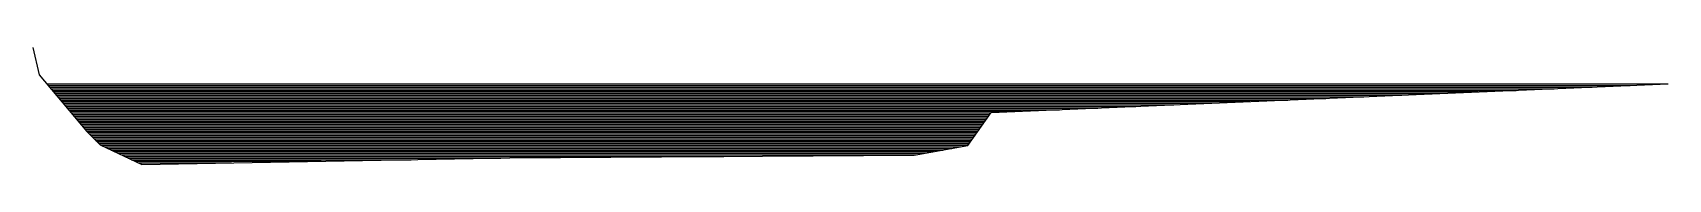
# Model space of a CAD drawing. Header units: inches. Extents: x 0 to 101, y 0 to 7.
import ezdxf

# ---------------------------------------------------------------- set-up
doc = ezdxf.new("R2010")
doc.units = ezdxf.units.IN
doc.header["$MEASUREMENT"] = 0
doc.layers.add('Contour', color=7, linetype='Continuous')
doc.layers.add('WSZ', color=80, linetype='Continuous')

msp = doc.modelspace()

# ---------------------------------------------------------------- linework, layer by layer
at = {"layer": 'Contour'}
msp.add_lwpolyline([(0, 7.26), (0.4, 5.57), (3.35, 2.05), (4.16, 1.23), (6.74, 0), (29.49, 0.41), (54.49, 0.58), (57.8, 1.18), (59.24, 3.22), (101.1, 5)], dxfattribs=at)
at = {"layer": 'WSZ'}
for p, q in [((0.88, 5), (101.1, 5)), ((0.96, 4.9), (98.75, 4.9)), ((1.05, 4.8), (96.4, 4.8)), ((1.13, 4.7), (94.05, 4.7)), ((1.21, 4.6), (91.69, 4.6)), ((1.3, 4.5), (89.34, 4.5)), ((1.38, 4.4), (86.99, 4.4)), ((1.46, 4.3), (84.64, 4.3)), ((1.55, 4.2), (82.29, 4.2)), ((1.63, 4.1), (79.94, 4.1)), ((1.72, 4), (77.58, 4)), ((1.8, 3.9), (75.23, 3.9)), ((1.88, 3.8), (72.88, 3.8)), ((1.97, 3.7), (70.53, 3.7)), ((2.05, 3.6), (68.18, 3.6)), ((2.13, 3.5), (65.83, 3.5)), ((2.22, 3.4), (63.47, 3.4)), ((2.3, 3.3), (61.12, 3.3)), ((2.39, 3.2), (59.23, 3.2)), ((2.47, 3.1), (59.16, 3.1)), ((2.55, 3), (59.08, 3)), ((2.64, 2.9), (59.01, 2.9)), ((2.72, 2.8), (58.94, 2.8)), ((2.81, 2.7), (58.87, 2.7)), ((2.89, 2.6), (58.8, 2.6)), ((2.97, 2.5), (58.73, 2.5)), ((3.06, 2.4), (58.66, 2.4)), ((3.14, 2.3), (58.59, 2.3)), ((3.22, 2.2), (58.52, 2.2)), ((3.31, 2.1), (58.45, 2.1)), ((3.4, 2), (58.38, 2)), ((3.5, 1.9), (58.31, 1.9)), ((3.6, 1.8), (58.24, 1.8)), ((3.7, 1.7), (58.17, 1.7)), ((3.79, 1.6), (58.1, 1.6)), ((3.89, 1.5), (58.03, 1.5)), ((3.99, 1.4), (57.96, 1.4)), ((4.09, 1.3), (57.88, 1.3)), ((4.22, 1.2), (57.81, 1.2)), ((4.43, 1.1), (57.36, 1.1)), ((4.64, 1), (56.81, 1)), ((4.85, 0.9), (56.26, 0.9)), ((5.06, 0.8), (55.7, 0.8)), ((5.27, 0.7), (55.15, 0.7)), ((5.48, 0.6), (54.6, 0.6)), ((5.69, 0.5), (42.73, 0.5)), ((5.9, 0.4), (28.94, 0.4)), ((6.11, 0.3), (23.39, 0.3)), ((6.32, 0.2), (17.84, 0.2)), ((6.53, 0.1), (12.29, 0.1))]:
    msp.add_line(p, q, dxfattribs=at)

doc.saveas('drawing.dxf')
